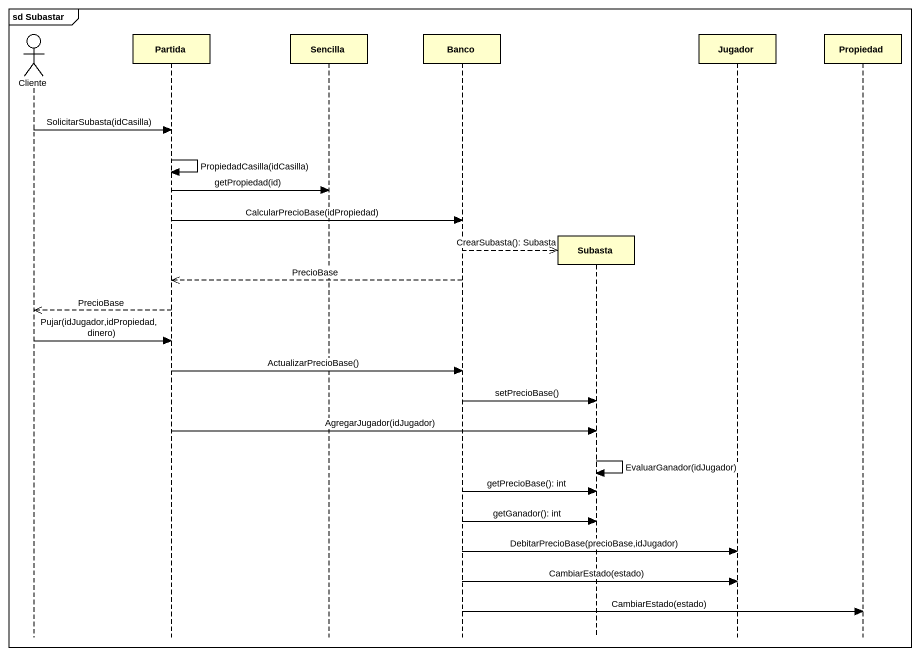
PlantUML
@startuml
mainframe sd Subastar
hide footbox
actor Cliente
participant Partida
participant Sencilla
participant Banco
participant Subasta
participant Jugador
participant Propiedad

Cliente -> Partida : SolicitarSubasta(idCasilla)
Partida -> Partida : PropiedadCasilla(idCasilla)
Partida -> Sencilla : getPropiedad(id)
Partida -> Banco : CalcularPrecioBase(idPropiedad)
Banco -->> Subasta ** : CrearSubasta(): Subasta
Banco -->> Partida : PrecioBase
Partida -->> Cliente : PrecioBase
Cliente -> Partida : Pujar(idJugador,idPropiedad,dinero)
Partida -> Banco : ActualizarPrecioBase()
Banco -> Subasta : setPrecioBase()
Partida -> Subasta : AgregarJugador(idJugador)
Subasta -> Subasta : EvaluarGanador(idJugador)
Banco -> Subasta : getPrecioBase(): int
Banco -> Subasta : getGanador(): int
Banco -> Jugador : DebitarPrecioBase(precioBase,idJugador)
Banco -> Jugador : CambiarEstado(estado)
Banco -> Propiedad : CambiarEstado(estado)
@enduml
